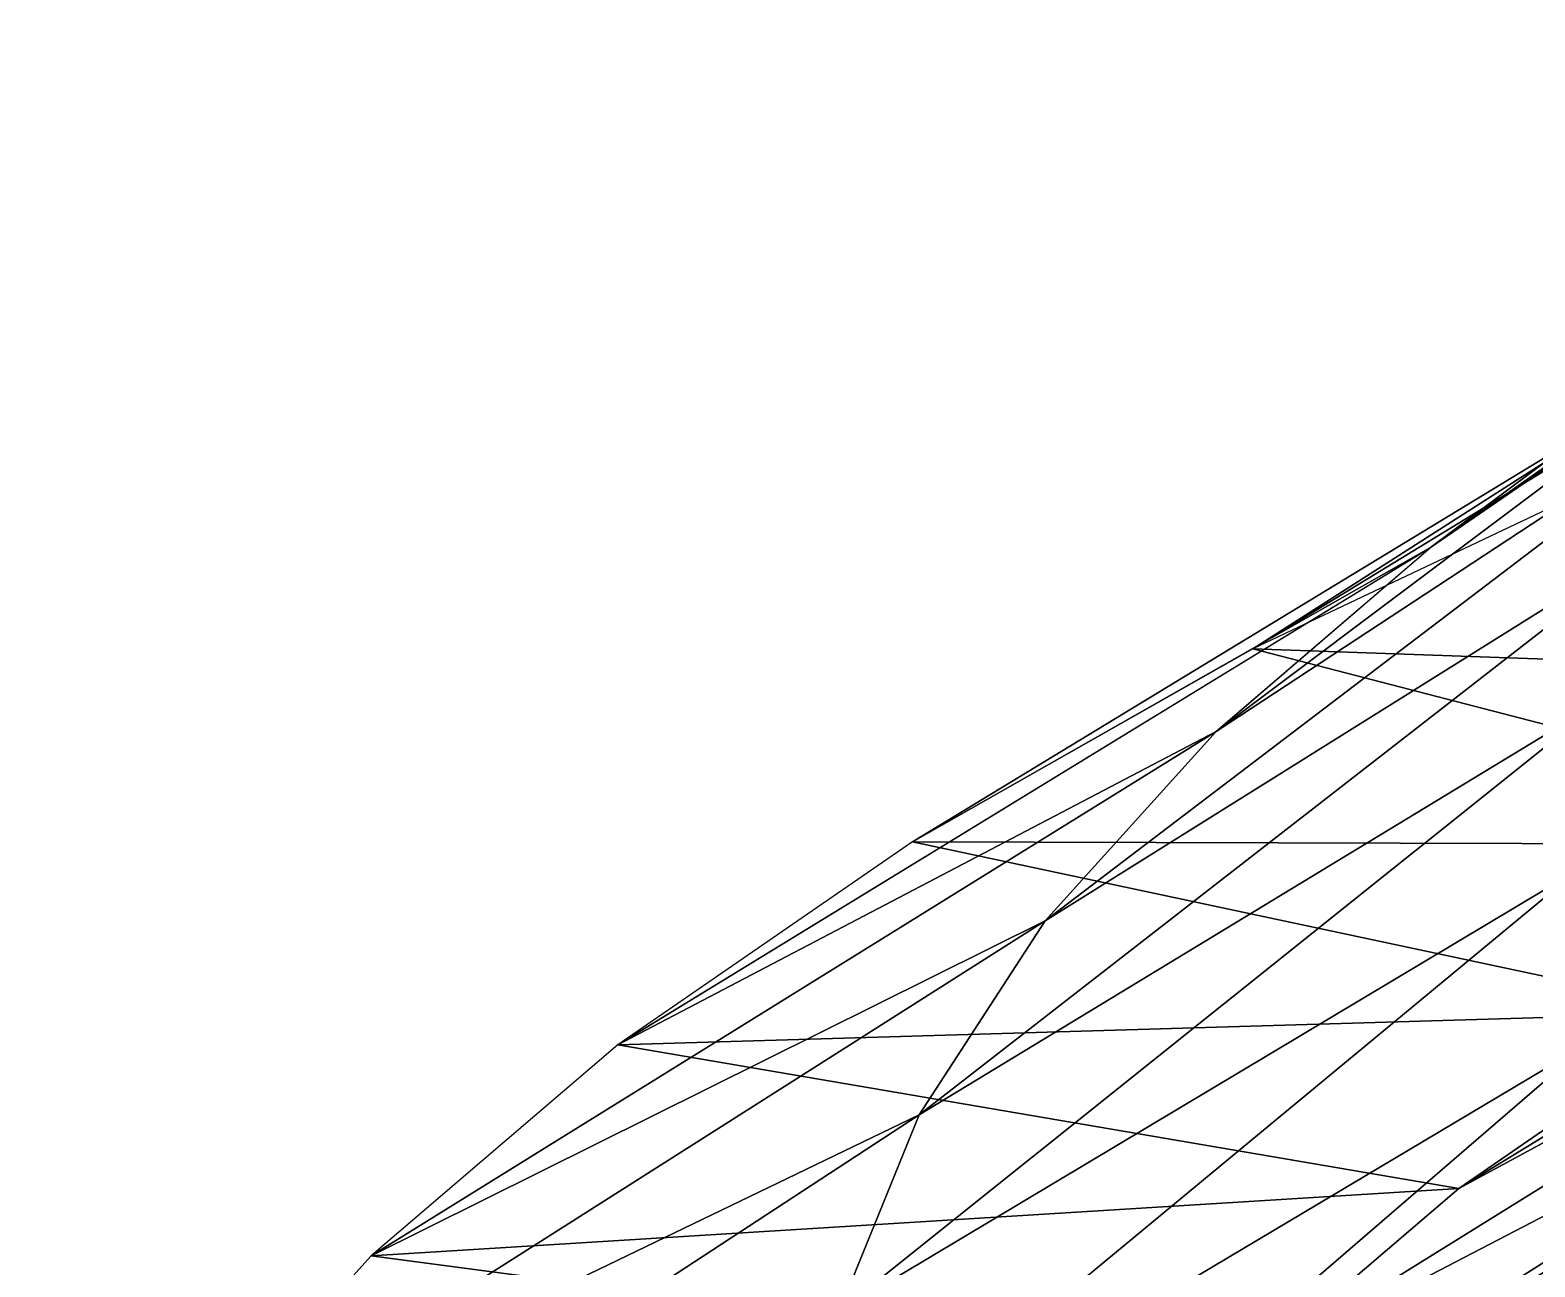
# Model space of a CAD drawing. Header units: metres. Extents: x -644 to 621, y -139 to 1855.
# Drawn here: x -369.4 to -289.1, y 45.9 to 111.9 of the extents above; entities that cross this region are included whole.
import ezdxf

# ---------------------------------------------------------------- set-up
doc = ezdxf.new("R2010")
doc.units = ezdxf.units.M

msp = doc.modelspace()

# ---------------------------------------------------------------- linework, layer by layer
for points in [[(-294.6769, 84.301575, -4251.407), (-267.6437, 103.37631, -4303.372), (-257.65012, 111.942444, -4282.1733), (-257.65002, 111.94254, -4282.1733)], [(-294.6769, 84.301575, -4251.407), (-257.65012, 111.942444, -4282.1733), (-280.9868, 93.7341, -4228.1475), (-280.9867, 93.7342, -4228.1475)], [(-306.12756, 74.48653, -4275.6963), (-275.6067, 94.541504, -4325.307), (-267.6437, 103.37631, -4303.372), (-267.64362, 103.37641, -4303.372)], [(-306.12756, 74.48653, -4275.6963), (-267.6437, 103.37631, -4303.372), (-294.6769, 84.301575, -4251.407), (-294.67682, 84.301674, -4251.407)], [(-304.16476, 78.901085, -4165.6523), (-280.9868, 93.7341, -4228.1475), (-265.16135, 102.71228, -4206.0938), (-265.16125, 102.71238, -4206.0938)], [(-304.16476, 78.901085, -4165.6523), (-265.16135, 102.71228, -4206.0938), (-283.66806, 88.61563, -4141.8936), (-283.66797, 88.61573, -4141.8936)], [(-315.25156, 64.36361, -4300.83), (-281.4785, 85.50527, -4347.8125), (-275.6067, 94.541504, -4325.307), (-275.6066, 94.5416, -4325.307)], [(-315.25156, 64.36361, -4300.83), (-275.6067, 94.541504, -4325.307), (-306.12756, 74.48653, -4275.6963), (-306.12747, 74.486626, -4275.6963)], [(-322.34656, 68.58607, -4190.9897), (-294.6769, 84.301575, -4251.407), (-280.9868, 93.7341, -4228.1475), (-280.9867, 93.7342, -4228.1475)], [(-322.34656, 68.58607, -4190.9897), (-280.9868, 93.7341, -4228.1475), (-304.16476, 78.901085, -4165.6523), (-304.16467, 78.901184, -4165.6523)], [(-245.99883, 76.84807, -4172.5947), (-283.66806, 88.61563, -4141.8936), (-304.16476, 78.901085, -4165.6523), (-304.16467, 78.901184, -4165.6523)], [(-321.9795, 54.009895, -4326.6167), (-285.21442, 76.336365, -4370.717), (-281.4785, 85.50527, -4347.8125), (-281.4784, 85.50537, -4347.8125)], [(-321.9795, 54.009895, -4326.6167), (-281.4785, 85.50527, -4347.8125), (-315.25156, 64.36361, -4300.83), (-315.25146, 64.36371, -4300.83)], [(-338.07513, 57.749058, -4217.713), (-306.12756, 74.48653, -4275.6963), (-294.6769, 84.301575, -4251.407), (-294.67682, 84.301674, -4251.407)], [(-338.07513, 57.749058, -4217.713), (-294.6769, 84.301575, -4251.407), (-322.34656, 68.58607, -4190.9897), (-322.34647, 68.58617, -4190.9897)], [(-263.7737, 68.42356, -4193.198), (-304.16476, 78.901085, -4165.6523), (-322.34656, 68.58607, -4190.9897), (-322.34647, 68.58617, -4190.9897)], [(-304.16476, 78.901085, -4165.6523), (-263.7737, 68.42356, -4193.198), (-245.99883, 76.84807, -4172.5947), (-245.99872, 76.84817, -4172.5947)], [(-326.26007, 43.504173, -4352.8604), (-286.78607, 67.10458, -4393.845), (-285.21442, 76.336365, -4370.717), (-285.21432, 76.336464, -4370.717)], [(-326.26007, 43.504173, -4352.8604), (-285.21442, 76.336365, -4370.717), (-321.9795, 54.009895, -4326.6167), (-321.9794, 54.009995, -4326.6167)], [(-293.18103, 50.080368, -4238.3457), (-259.48648, 68.31528, -4292.6235), (-249.7828, 76.63289, -4272.04), (-249.7827, 76.63299, -4272.04)], [(-293.18103, 50.080368, -4238.3457), (-249.7828, 76.63289, -4272.04), (-279.5411, 59.47829, -4215.171), (-279.54102, 59.47839, -4215.171)], [(-351.23077, 46.47255, -4245.6187), (-315.25156, 64.36361, -4300.83), (-306.12756, 74.48653, -4275.6963), (-306.12747, 74.486626, -4275.6963)], [(-351.23077, 46.47255, -4245.6187), (-306.12756, 74.48653, -4275.6963), (-338.07513, 57.749058, -4217.713), (-338.07504, 57.749157, -4217.713)], [(-279.5411, 59.47829, -4215.171), (-322.34656, 68.58607, -4190.9897), (-338.07513, 57.749058, -4217.713), (-338.07504, 57.749157, -4217.713)], [(-322.34656, 68.58607, -4190.9897), (-279.5411, 59.47829, -4215.171), (-263.7737, 68.42356, -4193.198), (-263.77362, 68.42366, -4193.198)], [(-304.5897, 40.301308, -4262.546), (-267.21844, 59.73678, -4313.9224), (-259.48648, 68.31528, -4292.6235), (-259.4864, 68.31538, -4292.6235)], [(-304.5897, 40.301308, -4262.546), (-259.48648, 68.31528, -4292.6235), (-293.18103, 50.080368, -4238.3457), (-293.18094, 50.080467, -4238.3457)], [(-328.06082, 32.926407, -4379.361), (-286.1814, 57.880173, -4417.0225), (-286.78607, 67.10458, -4393.845), (-286.78598, 67.10468, -4393.845)], [(-328.06082, 32.926407, -4379.361), (-286.78607, 67.10458, -4393.845), (-326.26007, 43.504173, -4352.8604), (-326.25998, 43.504272, -4352.8604)], [(-361.7133, 34.84235, -4274.4946), (-321.9795, 54.009895, -4326.6167), (-315.25156, 64.36361, -4300.83), (-315.25146, 64.36371, -4300.83)], [(-361.7133, 34.84235, -4274.4946), (-315.25156, 64.36361, -4300.83), (-351.23077, 46.47255, -4245.6187), (-351.23068, 46.47265, -4245.6187)], [(-338.07513, 57.749058, -4217.713), (-293.18103, 50.080368, -4238.3457), (-279.5411, 59.47829, -4215.171), (-279.54102, 59.47839, -4215.171)], [(-313.6802, 30.215515, -4287.5874), (-272.91992, 50.962692, -4335.775), (-267.21844, 59.73678, -4313.9224), (-267.21835, 59.736877, -4313.9224)], [(-313.6802, 30.215515, -4287.5874), (-267.21844, 59.73678, -4313.9224), (-304.5897, 40.301308, -4262.546), (-304.5896, 40.301407, -4262.546)], [(-327.36804, 22.357082, -4405.917), (-286.1814, 57.880173, -4417.0225), (-328.06082, 32.926407, -4379.361), (-328.06073, 32.926506, -4379.361)], [(-327.36804, 22.357082, -4405.917), (-283.4051, 48.733345, -4440.0713), (-286.1814, 57.880173, -4417.0225), (-286.1813, 57.880272, -4417.0225)], [(-293.18103, 50.080368, -4238.3457), (-338.07513, 57.749058, -4217.713), (-351.23077, 46.47255, -4245.6187), (-351.23068, 46.47265, -4245.6187)], [(-369.443, 22.946978, -4304.121), (-326.26007, 43.504173, -4352.8604), (-321.9795, 54.009895, -4326.6167), (-321.9794, 54.009995, -4326.6167)], [(-369.443, 22.946978, -4304.121), (-321.9795, 54.009895, -4326.6167), (-361.7133, 34.84235, -4274.4946), (-361.7132, 34.84245, -4274.4946)], [(-320.38345, 19.899773, -4313.2793), (-276.54742, 42.059784, -4358.0146), (-272.91992, 50.962692, -4335.775), (-272.91983, 50.96279, -4335.775)], [(-320.38345, 19.899773, -4313.2793), (-272.91992, 50.962692, -4335.775), (-313.6802, 30.215515, -4287.5874), (-313.6801, 30.215614, -4287.5874)], [(-351.23077, 46.47255, -4245.6187), (-304.5897, 40.301308, -4262.546), (-293.18103, 50.080368, -4238.3457), (-293.18094, 50.080467, -4238.3457)], [(-324.18692, 11.876656, -4432.326), (-283.4051, 48.733345, -4440.0713), (-327.36804, 22.357082, -4405.917), (-327.36795, 22.357182, -4405.917)], [(-324.18692, 11.876656, -4432.326), (-278.47818, 39.733658, -4462.817), (-283.4051, 48.733345, -4440.0713), (-283.405, 48.733444, -4440.0713)], [(-304.5897, 40.301308, -4262.546), (-351.23077, 46.47255, -4245.6187), (-361.7133, 34.84235, -4274.4946), (-361.7132, 34.84245, -4274.4946)]]:
    msp.add_3dface(points)

doc.saveas('drawing.dxf')
